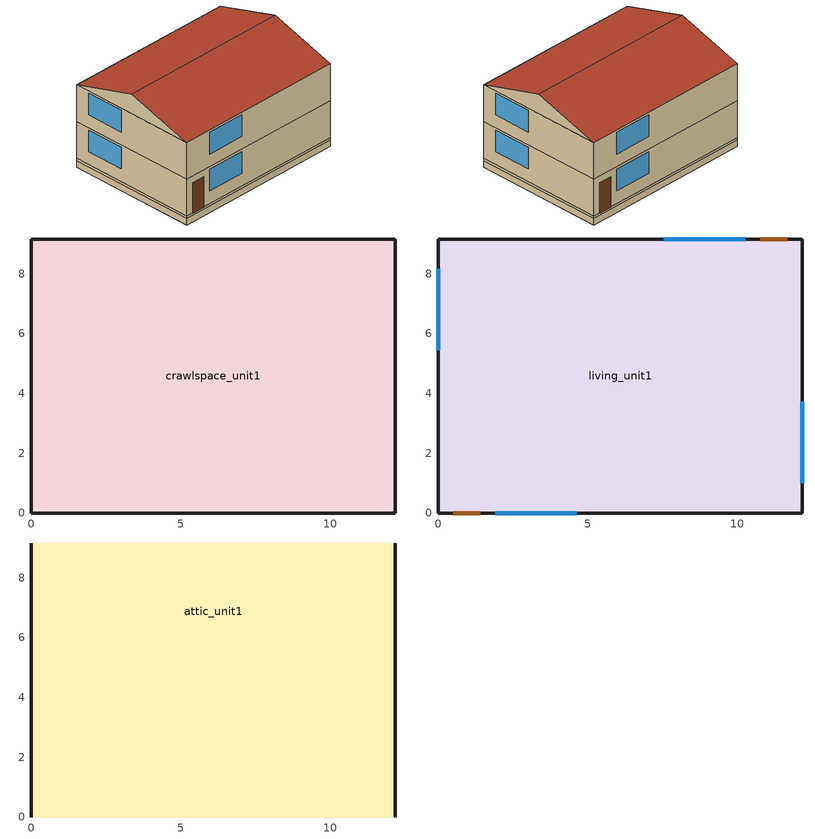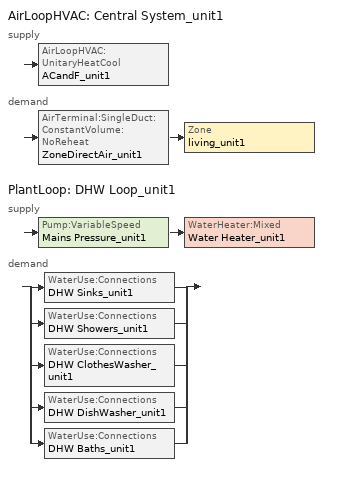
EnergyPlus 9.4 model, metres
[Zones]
crawlspace_unit1
 floor ground (Interior Floor): 0,0 0,9.16 12.18,9.16 12.18,0 z-0.46
 wall outside (Crawl Wall): 0,0 12.18,0 12.18,9.16 0,9.16 0,0 z0:0.15
 wall ground (Crawl Wall): 0,0 12.18,0 12.18,9.16 0,9.16 0,0 z-0.46:0
living_unit1
 floor adiabatic (Interior Floor): 0,0 0,9.16 12.18,9.16 12.18,0 z2.74
 floor to crawlspace_unit1 (Exterior Floor): 0,0 0,9.16 12.18,9.16 12.18,0 z0.15
 wall outside (Exterior Wall): 0,0 12.18,0 12.18,9.16 0,9.16 0,0 z0.15:2.74; 0,0 12.18,0 12.18,9.16 0,9.16 0,0 z2.74:5.34
 window (Exterior Window): 1.91,0 4.63,0 / 10.26,9.16 7.54,9.16 / 12.18,1 12.18,3.72 / 0,8.16 0,5.44 z1.07:2.59; 1.91,0 4.63,0 / 10.26,9.16 7.54,9.16 / 12.18,1 12.18,3.72 / 0,8.16 0,5.44 z3.66:5.18
 door (Exterior Door): 0.5,0 1.41,0 / 11.68,9.16 10.76,9.16 z0.15:2.29
 ceiling to attic_unit1 (Interior Ceiling): 0,0 12.18,0 12.18,9.16 0,9.16 z5.34
attic_unit1
 wall outside (Gable_end): 12.18,0,5.34 12.18,9.16,5.34 12.18,4.58,6.71; 0,9.16,5.34 0,0,5.34 0,4.58,6.71
 roof outside (Exterior Roof): 0,0,5.34 12.18,0,5.34 12.18,4.58,6.71 0,4.58,6.71; 12.18,9.16,5.34 0,9.16,5.34 0,4.58,6.71 12.18,4.58,6.71
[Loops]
AirLoopHVAC 'Central System_unit1'
 supply: AirLoopHVAC:UnitaryHeatCool 'ACandF_unit1'
 demand: AirTerminal:SingleDuct:ConstantVolume:NoReheat 'ZoneDirectAir_unit1' > Zone 'living_unit1'
PlantLoop 'DHW Loop_unit1'
 supply: Pump:VariableSpeed 'Mains Pressure_unit1' > WaterHeater:Mixed 'Water Heater_unit1'
 demand: split
  | WaterUse:Connections 'DHW Sinks_unit1'
  | WaterUse:Connections 'DHW Showers_unit1'
  | WaterUse:Connections 'DHW ClothesWasher_unit1'
  | WaterUse:Connections 'DHW DishWasher_unit1'
  | WaterUse:Connections 'DHW Baths_unit1'
[Building]
SF_California_San.Francisco.Intl.AP.724940_gasfurnace_crawlspace_IECC_2012: North Axis {deg}=0; Terrain=Suburbs; Loads Convergence Tolerance Value {W}=0.04; Temperature Convergence Tolerance Value {deltaC}=0.4; Solar Distribution=FullExterior; Maximum Number of Warmup Days=25; Minimum Number of Warmup Days=6
[Site:Location]
San Francisco Intl Ap_CA_USA Design_Conditions: Latitude {deg}=37.62; Longitude {deg}=-122.4; Time Zone {hr}=-8; Elevation {m}=2
[SizingPeriod:DesignDay] Day of Month=21; Humidity Condition Type=Wetbulb; Barometric Pressure {Pa}=101301; Rain Indicator=No; Snow Indicator=No; Daylight Saving Time Indicator=No; Solar Model Indicator=ASHRAEClearSky
Name | Month | Day Type | Maximum Dry-Bulb Temperature {C} | Daily Dry-Bulb Temperature Range {deltaC} | Wetbulb or DewPoint at Maximum Dry-Bulb {C} | Wind Speed {m/s} | Wind Direction {deg} | Sky Clearness
San Francisco Intl Ap Ann Htg 99.6% Condns DB | 1 | WinterDesignDay | 3.8 | 0 | 3.8 | 2.2 | 150 | 0
San Francisco Intl Ap Ann Clg .4% Condns DB=>MWB | 8 | SummerDesignDay | 28.3 | 8.5 | 17.2 | 5.9 | 310 | 1
[Site:WaterMainsTemperature]
Calculation Method=Correlation; Annual Average Outdoor Air Temperature {C}=13.7833; Maximum Difference In Monthly Average Outdoor Air Temperatures {deltaC}=7.1
[Material]
Name | Roughness | Thickness {m} | Conductivity {W/m-K} | Density {kg/m3} | Specific Heat {J/kg-K} | Solar Absorptance | Thermal Absorptance | Visible Absorptance
wall_consol_layer | Rough | 0.1397 | 0.0596628 | 120.801 | 1036.26
sheathing_consol_layer | Rough | 0.0127 | 0.0940184 | 685.008 | 1172.332
ceil_consol_layer | Rough | 0.31844 | 0.0617176 | 41.9286 | 776.251
floor_consol_layer | Rough | 0.1397 | 0.0485233 | 55.074 | 916.9311
Concrete_4in | Rough | 0.101498 | 1.312098 | 2242.8 | 465.2
Asphalt_shingle | MediumRough | 0.00633985 | 0.08186 | 1121.29 | 1255.2 | 0.75
Stucco_1in | MediumSmooth | 0.0254001 | 1.39892 | 1922.21 | 878.64
Drywall_1/2in | MediumSmooth | 0.0127 | 0.16009 | 800.923 | 1087.84
OSB_5/8in | MediumSmooth | 0.015875 | 0.1163 | 544.627 | 1213.36
Plywood_3/4in | Rough | 0.01905 | 0.115458 | 544.68 | 674.54 | 0.7 | 0.9 | 0.7
Carpet_n_pad | MediumSmooth | 0.0254001 | 0.0601314 | 32.0369 | 836.8 | 0.7 | 0.9 | 0.7
OSB_1/2in | MediumSmooth | 0.0127 | 0.1163 | 544.627 | 1213.36 | 0.7 | 0.9 | 0.7
door_const | Smooth | 0.0317022 | 0.0720096 | 512.64 | 767.58
Std Wood 6inch | MediumSmooth | 0.15 | 0.12 | 540 | 1210 | 0.7 | 0.9 | 0.7
[Material:NoMass]
Bldg_paper_felt: Roughness=Smooth; Thermal Resistance {m2-K/W}=0.0105666
[Material:AirGap]
Air_4_in_vert: Thermal Resistance {m2-K/W}=0.158499
[WindowMaterial:SimpleGlazingSystem]
Glass: U-Factor {W/m2-K}=1.98751; Solar Heat Gain Coefficient=0.25; Visible Transmittance=0.88
[WindowMaterial:Blind]
int_blind: Slat Orientation=Horizontal; Slat Width {m}=0.025; Slat Separation {m}=0.01875; Slat Thickness {m}=0.001; Slat Angle {deg}=45; Slat Conductivity {W/m-K}=221; Slat Beam Solar Transmittance=0; Front Side Slat Beam Solar Reflectance=0.5; Back Side Slat Beam Solar Reflectance=0.5; Slat Diffuse Solar Transmittance=0; Front Side Slat Diffuse Solar Reflectance=0.5; Back Side Slat Diffuse Solar Reflectance=0.5; Slat Beam Visible Transmittance=0; Front Side Slat Beam Visible Reflectance=0.5; Back Side Slat Beam Visible Reflectance=0.5; Slat Diffuse Visible Transmittance=0; Front Side Slat Diffuse Visible Reflectance=0.5; Back Side Slat Diffuse Visible Reflectance=0.5; Slat Infrared Hemispherical Transmittance=0; Front Side Slat Infrared Hemispherical Emissivity=0.9; Back Side Slat Infrared Hemispherical Emissivity=0.9; Blind to Glass Distance {m}=0.05; Blind Top Opening Multiplier=0.5; Blind Bottom Opening Multiplier=0.5; Blind Left Side Opening Multiplier=0.5; Blind Right Side Opening Multiplier=0.5
[Construction]
InteriorFurnishings: Std Wood 6inch
Exterior Floor: floor_consol_layer, Plywood_3/4in, Carpet_n_pad
Interior Floor: Plywood_3/4in, Carpet_n_pad
Exterior Wall: Stucco_1in, Bldg_paper_felt, sheathing_consol_layer, OSB_5/8in, wall_consol_layer, Drywall_1/2in
Interior Ceiling: ceil_consol_layer, Drywall_1/2in
Exterior Roof: Asphalt_shingle, OSB_1/2in
Exterior Window: Glass
Exterior Door: door_const
Gable_end: Stucco_1in, Bldg_paper_felt, OSB_5/8in, Air_4_in_vert, Drywall_1/2in
window_w_blinds: Glass, int_blind
crawl wall: Concrete_4in
[Zone] Multiplier=1
living_unit1; attic_unit1; crawlspace_unit1
[WindowShadingControl]
Shades-living_unit1: Zone=living_unit1; Shading Type=InteriorBlind; Construction with Shading=window_w_blinds; Shading Control Type=OnIfScheduleAllows; Schedule=window_shades; Shading Control Is Scheduled=Yes; Glare Control Is Active=No; Multiple Surface Control Type=Sequential; Fenestration Surface 1=Window_ldf_1.unit1; Fenestration Surface 2=Window_ldb_1.unit1; Fenestration Surface 3=Window_sdr_1.unit1; Fenestration Surface 4=Window_sdl_1.unit1; Fenestration Surface 5=Window_ldf_2.unit1; Fenestration Surface 6=Window_ldb_2.unit1; Fenestration Surface 7=Window_sdr_2.unit1; Fenestration Surface 8=Window_sdl_2.unit1
[InternalMass]
Internalmass_unit1: Construction=InteriorFurnishings; Zone or ZoneList=living_unit1; Surface Area {m2}=9.99587
[Shading:Overhang] Height above Window or Door {m}=0; Tilt Angle from Window/Door {deg}=90; Left extension from Window/Door Width {m}=0; Right extension from Window/Door Width {m}=0; Depth {m}=0.0152439
Name | Window or Door
Overhang_sdr_1.unit1 | Window_sdr_1.unit1
Overhang_sdr_2.unit1 | Window_sdr_2.unit1
[GroundHeatTransfer:Control]
gtp_control: Run Basement Preprocessor=no; Run Slab Preprocessor=yes
[GroundHeatTransfer:Slab:Materials]
NMAT: Number of materials=2; ALBEDO: Surface Albedo: No Snow=0.16; ALBEDO: Surface Albedo: Snow=0.4; EPSLW: Surface Emissivity: No Snow=0.9; EPSLW: Surface Emissivity: Snow=0.9; Z0: Surface Roughness: No Snow {cm}=0.75; Z0: Surface Roughness: Snow {cm}=0.05; HIN: Indoor HConv: Downward Flow {W/m2-K}=6; HIN: Indoor HConv: Upward {W/m2-K}=9
[GroundHeatTransfer:Slab:MatlProps]
RHO: Slab Material density {kg/m3}=2300; RHO: Soil Density {kg/m3}=1200; CP: Slab CP {J/kg-K}=650; CP: Soil CP {J/kg-K}=1200; TCON: Slab k {W/m-K}=0.9; TCON: Soil k {W/m-K}=1
[GroundHeatTransfer:Slab:BoundConds]
EVTR: Is surface evapotranspiration modeled=FALSE; FIXBC: is the lower boundary at a fixed temperature=TRUE; TDEEPin {C}=10; USRHflag: Is the ground surface h specified by the user?=FALSE
[GroundHeatTransfer:Slab:BldgProps]
IYRS: Number of years to iterate=10; Shape: Slab shape=0; HBLDG: Building height {m}=4; TIN1: January Indoor Average Temperature Setpoint {C}=22.22; TIN2: February Indoor Average Temperature Setpoint {C}=22.22; TIN3: March Indoor Average Temperature Setpoint {C}=22.22; TIN4: April Indoor Average Temperature Setpoint {C}=22.22; TIN5: May Indoor Average Temperature Setpoint {C}=22.22; TIN6: June Indoor Average Temperature Setpoint {C}=23.88; TIN7: July Indoor Average Temperature Setpoint {C}=23.88; TIN8: August Indoor Average Temperature Setpoint {C}=23.88; TIN9: September Indoor Average Temperature Setpoint {C}=23.88; TIN10: October Indoor Average Temperature Setpoint {C}=22.22; TIN11: November Indoor Average Temperature Setpoint {C}=22.22; TIN12: December Indoor Average Temperature Setpoint {C}=22.22; TINAmp: Daily Indoor sine wave variation amplitude {deltaC}=0; ConvTol: Convergence Tolerance=0.1
[GroundHeatTransfer:Slab:Insulation]
RINS: R value of under slab insulation {m2-K/W}=0; DINS: Width of strip of under slab insulation {m}=0; RVINS: R value of vertical insulation {m2-K/W}=0; ZVINS: Depth of vertical insulation {m}=1.5; IVINS: Flag: Is there vertical insulation=0
[GroundHeatTransfer:Slab:EquivalentSlab]
APRatio: The area to perimeter ratio for this slab {m}=2.84365; SLABDEPTH: Thickness of slab on grade {m}=0.1; CLEARANCE: Distance from edge of slab to domain edge {m}=15; ZCLEARANCE: Distance from bottom of slab to domain bottom {m}=15
[GroundHeatTransfer:Basement:SimParameters]
F: Multiplier for the ADI solution=0.1; IYRS: Maximum number of yearly iterations:=15
[GroundHeatTransfer:Basement:MatlProps]
NMAT: Number of materials in this domain=6; Density for Foundation Wall {kg/m3}=2243; density for Floor Slab {kg/m3}=2243; density for Ceiling {kg/m3}=311; density for Soil {kg/m3}=1500; density for Gravel {kg/m3}=2000; density for Wood {kg/m3}=449; Specific heat for foundation wall {J/kg-K}=880; Specific heat for floor slab {J/kg-K}=880; Specific heat for ceiling {J/kg-K}=1530; Specific heat for soil {J/kg-K}=840; Specific heat for gravel {J/kg-K}=720; Specific heat for wood {J/kg-K}=1530; Thermal conductivity for foundation wall {W/m-K}=1.4; Thermal conductivity for floor slab {W/m-K}=1.4; Thermal conductivity for ceiling {W/m-K}=0.09; thermal conductivity for soil {W/m-K}=1.1; thermal conductivity for gravel {W/m-K}=1.9; thermal conductivity for wood {W/m-K}=0.12
[GroundHeatTransfer:Basement:Insulation]
REXT: R Value of any exterior insulation {m2-K/W}=2.2893; INSFULL: Flag: Is the wall fully insulated?=True
[GroundHeatTransfer:Basement:SurfaceProps]
ALBEDO: Surface albedo for No snow conditions=0.16; ALBEDO: Surface albedo for snow conditions=0.4; EPSLN: Surface emissivity No Snow=0.94; EPSLN: Surface emissivity with Snow=0.86; VEGHT: Surface roughness No snow conditions {cm}=6; VEGHT: Surface roughness Snow conditions {cm}=0.25; PET: Flag, Potential evapotranspiration on?=False
[GroundHeatTransfer:Basement:BldgData]
DWALL: Wall thickness {m}=0.2; DSLAB: Floor slab thickness {m}=0.243828; DGRAVXY: Width of gravel pit beside basement wall {m}=0.3; DGRAVZN: Gravel depth extending above the floor slab {m}=0.2; DGRAVZP: Gravel depth below the floor slab {m}=0.1
[GroundHeatTransfer:Basement:Interior]
COND: Flag: Is the basement conditioned?=True; HIN: Downward convection only heat transfer coefficient {W/m2-K}=0.92; HIN: Upward convection only heat transfer coefficient {W/m2-K}=4.04; HIN: Horizontal convection only heat transfer coefficient {W/m2-K}=3.08; HIN: Downward combined (convection and radiation) heat transfer coefficient {W/m2-K}=6.13; HIN: Upward combined (convection and radiation) heat transfer coefficient {W/m2-K}=9.26; HIN: Horizontal combined (convection and radiation) heat transfer coefficient {W/m2-K}=8.29
[GroundHeatTransfer:Basement:ComBldg]
January average temperature {C}=21; February average temperature {C}=21; March average temperature {C}=21; April average temperature {C}=21; May average temperature {C}=24; June average temperature {C}=24; July average temperature {C}=24; August average temperature {C}=24; September average temperature {C}=24; October average temperature {C}=24; November average temperature {C}=21; December average temperature {C}=21; Daily variation sine wave amplitude {deltaC}=21
[GroundHeatTransfer:Basement:EquivSlab]
APRatio: The area to perimeter ratio for this slab {m}=17.1459; EquivSizing: Flag=True
[GroundHeatTransfer:Basement:EquivAutoGrid]
CLEARANCE: Distance from outside of wall to edge of 3-D ground domain {m}=15; SlabDepth: Thickness of the floor slab {m}=0.1; BaseDepth: Depth of the basement wall below grade {m}=1.21914
[People]
people_unit1: Zone or ZoneList=living_unit1; Number of People Schedule=occupancy_sch; Number of People Calculation Method=People; Number of People=3; Fraction Radiant=0; Sensible Heat Fraction=autocalculate; Activity Level Schedule=activity_sch; Enable ASHRAE 55 Comfort Warnings=No; Mean Radiant Temperature Calculation Type=ZoneAveraged
[Lights] Zone or ZoneList=living_unit1; Schedule=LightingProfile_EELighting; Design Level Calculation Method=Watts/Area; Return Air Fraction=0; Fraction Radiant=0.6; Fraction Visible=0.2; Fraction Replaceable=0
Name | Watts per Zone Floor Area {W/m2}
Living Hardwired Lighting1 | 1.222
Living Plug-in Lighting1 | 0.478
[ElectricEquipment] Zone or ZoneList=living_unit1
Name | Schedule | Design Level Calculation Method | Design Level {W} | Fraction Latent | Fraction Radiant | Fraction Lost | Watts per Zone Floor Area {W/m2}
Refrigerator1 | Refrigerator | EquipmentLevel | 91.094 | 0 | 0 | 0
Misc Elec Load1 | MiscPlugLoad | Watts/Area |  | 0.062439 | 0.411909 | 0.251045 | 2.46
Clothes Washer1 | ClothesWasher | EquipmentLevel | 29.5818 | 0 | 0.48 | 0.2
Clothes Dryer1 | ClothesDryer | EquipmentLevel | 222.113 | 0.05 | 0.09 | 0.8
Dishwasher1 | Dishwasher | EquipmentLevel | 68.3276 | 0.15 | 0.36 | 0.25
Misc Elec Load21 | always_avail | EquipmentLevel | 182.522 | 0.062439 | 0.411909 | 0.251045
[GasEquipment] Zone or ZoneList=living_unit1
Name | Schedule | Design Level Calculation Method | Design Level {W} | Fraction Latent | Fraction Radiant | Fraction Lost | Power per Zone Floor Area {W/m2}
Cooking Range1 | CookingRange | EquipmentLevel | 248.498 | 0.3 | 0.24 | 0.3
Misc Gas Load1 | MiscPlugLoad | Watts/Area |  | 0.062439 | 0.411909 | 0.251045 | 0.297
[ZoneInfiltration:EffectiveLeakageArea] Schedule=always_avail; Stack Coefficient=0.00029; Wind Coefficient=0.000231
Name | Zone | Effective Air Leakage Area {cm2}
Living_ShermanGrimsrud_unit1 | living_unit1 | 361.013
AtticVent_unit1 | attic_unit1 | 370
CrawlVent_unit1 | crawlspace_unit1 | 370
[ZoneVentilation:DesignFlowRate]
Ventilation_unit1: Zone or ZoneList=living_unit1; Schedule=always_avail; Design Flow Rate Calculation Method=Flow/Zone; Design Flow Rate {m3/s}=0.0283366; Ventilation Type=Exhaust; Fan Pressure Rise {Pa}=0; Fan Total Efficiency=1; Constant Term Coefficient=1; Temperature Term Coefficient=0; Velocity Term Coefficient=0; Velocity Squared Term Coefficient=0; Minimum Indoor Temperature {C}=-100; Maximum Indoor Temperature {C}=100; Delta Temperature {deltaC}=-100; Minimum Outdoor Temperature {C}=-100; Maximum Outdoor Temperature {C}=100; Maximum Wind Speed {m/s}=40
[Exterior:Lights]
Name | Schedule | Design Level {W}
Exterior-Lights | ExteriorLightingProfile | 58
Garage-Lights | LightingProfile_EELighting | 9.5
[DesignSpecification:OutdoorAir]
SZ DSOA living_unit1: Outdoor Air Method=Flow/Zone; Outdoor Air Flow per Person {m3/s-person}=0; Outdoor Air Flow per Zone {m3/s}=0
[Sizing:Zone]
living_unit1: Zone Cooling Design Supply Air Temperature Input Method=SupplyAirTemperature; Zone Cooling Design Supply Air Temperature {C}=12; Zone Heating Design Supply Air Temperature Input Method=SupplyAirTemperature; Zone Heating Design Supply Air Temperature {C}=50; Zone Cooling Design Supply Air Humidity Ratio {kgWater/kgDryAir}=0.008; Zone Heating Design Supply Air Humidity Ratio {kgWater/kgDryAir}=0.008; Design Specification Outdoor Air Object=SZ DSOA living_unit1; Cooling Design Air Flow Method=DesignDay; Cooling Minimum Air Flow per Zone Floor Area {m3/s-m2}=0.000762; Heating Design Air Flow Method=DesignDay; Heating Maximum Air Flow per Zone Floor Area {m3/s-m2}=0.002032; Heating Maximum Air Flow {m3/s}=0.141576; Heating Maximum Air Flow Fraction=0.3; Account for Dedicated Outdoor Air System=No; Dedicated Outdoor Air System Control Strategy=NeutralSupplyAir; Dedicated Outdoor Air Low Setpoint Temperature for Design {C}=autosize; Dedicated Outdoor Air High Setpoint Temperature for Design {C}=autosize
[Sizing:System]
Central System_unit1: Type of Load to Size On=Sensible; Design Outdoor Air Flow Rate {m3/s}=autosize; Central Heating Maximum System Air Flow Ratio=1; Preheat Design Temperature {C}=7; Preheat Design Humidity Ratio {kgWater/kgDryAir}=0.008; Precool Design Temperature {C}=11; Precool Design Humidity Ratio {kgWater/kgDryAir}=0.008; Central Cooling Design Supply Air Temperature {C}=12; Central Heating Design Supply Air Temperature {C}=50; Type of Zone Sum to Use=NonCoincident; 100% Outdoor Air in Cooling=No; 100% Outdoor Air in Heating=No; Central Cooling Design Supply Air Humidity Ratio {kgWater/kgDryAir}=0.008; Central Heating Design Supply Air Humidity Ratio {kgWater/kgDryAir}=0.008; Cooling Supply Air Flow Rate Method=DesignDay; Heating Supply Air Flow Rate Method=DesignDay; System Outdoor Air Method=ZoneSum; Zone Maximum Outdoor Air Fraction=1; Cooling Design Capacity Method=CoolingDesignCapacity; Cooling Design Capacity {W}=autosize; Heating Design Capacity Method=HeatingDesignCapacity; Heating Design Capacity {W}=autosize; Central Cooling Capacity Control Method=OnOff
[Sizing:Plant]
DHW Loop_unit1: Loop Type=Heating; Design Loop Exit Temperature {C}=48.8889; Loop Design Temperature Difference {deltaC}=5.55556
[ZoneControl:Thermostat]
Zone Thermostat_unit1: Zone or ZoneList=living_unit1; Control Type Schedule=zone_control_type; Control 1=thermostat_living Dual SP Control
[ThermostatSetpoint:DualSetpoint]
thermostat_living Dual SP Control: Heating Setpoint Temperature Schedule=myStartHeating; Cooling Setpoint Temperature Schedule=myStartCooling
[AirTerminal:SingleDuct:ConstantVolume:NoReheat]
ZoneDirectAir_unit1: Availability Schedule=always_avail; Maximum Air Flow Rate {m3/s}=autosize
[Zone equipment]
living_unit1: ZoneDirectAir_unit1
[Fan:OnOff]
Supply Fan_unit1: Availability Schedule=always_avail; Fan Total Efficiency=0.377; Pressure Rise {Pa}=400; Maximum Flow Rate {m3/s}=autosize; Motor Efficiency=0.65; Motor In Airstream Fraction=1
[Coil:Cooling:DX:SingleSpeed]
DX Cooling Coil_unit1: Availability Schedule=always_avail; Gross Rated Total Cooling Capacity {W}=2344.57; Gross Rated Sensible Heat Ratio=autosize; Gross Rated Cooling COP {W/W}=3.97009; Rated Air Flow Rate {m3/s}=autosize; Total Cooling Capacity Function of Temperature Curve=Cool-Cap-FT; Total Cooling Capacity Function of Flow Fraction Curve=ConstantCubic; Energy Input Ratio Function of Temperature Curve=Cool-EIR-FT; Energy Input Ratio Function of Flow Fraction Curve=ConstantCubic; Part Load Fraction Correlation Curve=Cool-PLF-fPLR
[Coil:Heating:Fuel]
Main gas heating coil_unit1: Availability Schedule=always_avail; Fuel Type=NaturalGas; Burner Efficiency=0.78; Nominal Capacity {W}=1465.36
[AirLoopHVAC:UnitaryHeatCool]
ACandF_unit1: Availability Schedule=always_avail; Supply Air Fan Operating Mode Schedule=fan_cycle; Maximum Supply Air Temperature {C}=80; Cooling Supply Air Flow Rate {m3/s}=autosize; Heating Supply Air Flow Rate {m3/s}=autosize; No Load Supply Air Flow Rate {m3/s}=0; Controlling Zone or Thermostat Location=living_unit1; Supply Fan=Supply Fan_unit1; Fan Placement=BlowThrough; Heating Coil=Main gas Heating Coil_unit1; Cooling Coil=DX Cooling Coil_unit1; Dehumidification Control Type=None
[AirLoopHVAC]
Central System_unit1: Design Supply Air Flow Rate {m3/s}=autosize
[Pump:VariableSpeed]
Mains Pressure_unit1: Design Maximum Flow Rate {m3/s}=autosize; Design Pump Head {Pa}=1; Design Power Consumption {W}=0; Motor Efficiency=1; Fraction of Motor Inefficiencies to Fluid Stream=0; Coefficient 1 of the Part Load Performance Curve=0; Coefficient 2 of the Part Load Performance Curve=1; Coefficient 3 of the Part Load Performance Curve=0; Coefficient 4 of the Part Load Performance Curve=0; Design Minimum Flow Rate {m3/s}=0; Pump Control Type=Intermittent
[WaterHeater:Mixed]
Water Heater_unit1: Tank Volume {m3}=0.151416; Setpoint Temperature Schedule=dhw_setpt; Deadband Temperature Difference {deltaC}=2; Maximum Temperature Limit {C}=50; Heater Control Type=Cycle; Heater Maximum Capacity {W}=autosize; Heater Minimum Capacity {W}=0; Heater Ignition Minimum Flow Rate {m3/s}=0; Heater Fuel Type=naturalgas; Heater Thermal Efficiency=0.8; Ambient Temperature Indicator=Zone; Ambient Temperature Zone=living_unit1; Off Cycle Loss Coefficient to Ambient Temperature {W/K}=5.71167; Off Cycle Loss Fraction to Zone=1; On Cycle Loss Coefficient to Ambient Temperature {W/K}=5.71167; On Cycle Loss Fraction to Zone=1; Peak Use Flow Rate {m3/s}=0; Use Side Effectiveness=1; Source Side Effectiveness=1; Use Side Design Flow Rate {m3/s}=autosize; Source Side Design Flow Rate {m3/s}=0; Indirect Water Heating Recovery Time {hr}=1.5
[WaterHeater:Sizing]
Water Heater_unit1: Design Mode=ResidentialHUD-FHAMinimum; Number of Bedrooms=3; Number of Bathrooms=3
[PlantLoop]
DHW Loop_unit1: Fluid Type=Water; Plant Equipment Operation Scheme=DHW Loop Operation_unit1; Maximum Loop Temperature {C}=100; Minimum Loop Temperature {C}=0; Maximum Loop Flow Rate {m3/s}=autosize; Minimum Loop Flow Rate {m3/s}=0; Plant Loop Volume {m3}=autocalculate; Load Distribution Scheme=Optimal
[PlantEquipmentList]
DHW Plant Equipment_unit1: Water Heater_unit1
[PlantEquipmentOperation:HeatingLoad]
DHW Control Scheme_unit1: Load Range 1 Lower Limit {W}=0; Load Range 1 Upper Limit {W}=1000000000000000; Range 1 Equipment List=DHW Plant Equipment_unit1
[PlantEquipmentOperationSchemes]
DHW Loop Operation_unit1: Control Scheme 1=DHW Control Scheme_unit1; Control Scheme 1 Schedule=always_avail
[ExternalInterface:FunctionalMockupUnitImport]
FMU File=Joe_ep_fmu.fmu; FMU Timeout {ms}=0; FMU LoggingOn=1
[ExternalInterface:FunctionalMockupUnitImport:From:Variable] FMU File=Joe_ep_fmu.fmu; FMU Instance=Joe_ep_fmu
Name | Output:Variable Index Key | Output:Variable | FMU Variable
 | living_unit1 | Zone Air Temperature | epSendZoneMeanAirTemp
 | Environment | Site Outdoor Air Drybulb Temperature | epSendOutdoorAirTemp
 | living_unit1 | Zone Air Relative Humidity | epSendZoneHumidity
 | living_unit1 |  | epSendHeatingEnergy
 | living_unit1 |  | epSendCoolingEnergy
 | living_unit1 |  | epSendTotalElectricity
 | living_unit1 |  | epSendPVProduced
 | living_unit1 |  | epSendEnergyPurchased
 | living_unit1 |  | epSendEnergySurplus
 | living_unit1 | Site Direct Solar Radiation per Area | epSendSolarRadiation
 | living_unit1 |  | epSendDayOfWeek
[ExternalInterface:FunctionalMockupUnitImport:To:Schedule] FMU File=Joe_ep_fmu.fmu; FMU Instance=Joe_ep_fmu
Name | FMU Variable | Initial Value
myStartHeating | epGetStartHeating | 18
myStartCooling | epGetStartCooling | 26
[AvailabilityManager:Scheduled]
System availability: Schedule=always_avail
[SetpointManager:Scheduled]
DHW Loop Setpoint Manager_unit1: Control Variable=Temperature; Schedule=DHWSupplySetpoint; Setpoint Node or NodeList=DHW Supply Outlet Node_unit1
[WaterUse:Equipment]
Name | Peak Flow Rate {m3/s} | Flow Rate Fraction Schedule | Target Temperature Schedule
Clothes Washer_unit1 | 1.62192e-06 | ClothesWasher | CWWaterTempSchedule
Dishwasher_unit1 | 6.36685e-07 | Dishwasher | DWWaterTempSchedule
Sinks_unit1 | 2.12449e-06 | Sinks | SSBWaterTempSchedule
Showers_unit1 | 3.78163e-06 | Showers | SSBWaterTempSchedule
Baths_unit1 | 9.69568e-07 | Baths | SSBWaterTempSchedule
[WaterUse:Connections] Drain Water Heat Exchanger Type=None
Name | Water Use Equipment 1
DHW Sinks_unit1 | Sinks_unit1
DHW Showers_unit1 | Showers_unit1
DHW ClothesWasher_unit1 | Clothes Washer_unit1
DHW DishWasher_unit1 | Dishwasher_unit1
DHW Baths_unit1 | Baths_unit1
[Schedule:Day:Hourly]
OccupancyDay: 1, 1, 1, 1, 1, 1, 1, 0.8831, 0.40861, 0.24189, 0.24189, 0.24189, 0.24189, 0.24189, 0.24189, 0.24189, 0.29498, 0.5531, 0.89693, 0.89693, 0.89693, 1, 1, 1
ExteriorLightingProfileDay: 1, 1, 1, 1, 1, 1, 0, 0, 0, 0, 0, 0, 0, 0, 0, 0, 0, 0, 1, 1, 1, 1, 1, 1
LightingProfileDay_EELighting: 0.06875, 0.06875, 0.06875, 0.06875, 0.20625, 0.429688, 0.48125, 0.429688, 0.189062, 0.128906, 0.128906, 0.128906, 0.128906, 0.128906, 0.128906, 0.223438, 0.48125, 0.670312, 0.902344, 1, 1, 0.75625, 0.421094, 0.171875
RefrigeratorDay: 0.8, 0.782696, 0.765594, 0.742857, 0.731388, 0.731388, 0.75996, 0.8, 0.817103, 0.828571, 0.8, 0.8, 0.839839, 0.839839, 0.828571, 0.839839, 0.885714, 0.971429, 1, 0.971429, 0.942857, 0.925553, 0.885714, 0.828571
MiscPlugLoadDay: 0.60749, 0.559339, 0.552853, 0.545071, 0.524481, 0.585279, 0.676232, 0.718547, 0.60749, 0.517023, 0.529183, 0.529345, 0.520428, 0.538424, 0.568742, 0.600357, 0.710117, 0.862678, 0.936608, 0.966764, 1, 0.976654, 0.845169, 0.734436
CookingRangeDay: 0.0471585, 0.0471585, 0.0235459, 0.0235459, 0.0471585, 0.0707044, 0.165088, 0.283018, 0.306564, 0.320771, 0.283018, 0.330176, 0.377335, 0.306564, 0.292423, 0.377335, 0.613194, 1, 0.778348, 0.400947, 0.235859, 0.165088, 0.103722, 0.0707044
DishwasherWeekday: 0.129162, 0.0573867, 0.042998, 0.0286934, 0.0286934, 0.0860801, 0.172244, 0.258408, 0.488208, 0.545594, 0.473819, 0.402044, 0.344573, 0.387655, 0.315879, 0.301491, 0.315879, 0.416348, 0.732312, 0.933333, 0.761005, 0.559983, 0.373266, 0.258408
DishwasherWeekend: 0.138388, 0.0614858, 0.0460692, 0.0307429, 0.0307429, 0.0922286, 0.184547, 0.276866, 0.52308, 0.584565, 0.507663, 0.430761, 0.369185, 0.415344, 0.338442, 0.323026, 0.338442, 0.446087, 0.78462, 1, 0.815362, 0.599982, 0.399928, 0.276866
DishwasherVacation; ClothesWasherVacation; ClothesDryerVacation; SinksVacation; ShowersVacation; BathsVacation: 0, 0, 0, 0, 0, 0, 0, 0, 0, 0, 0, 0, 0, 0, 0, 0, 0, 0, 0, 0, 0, 0, 0, 0
ClothesWasherWeekday: 0.0887931, 0.0710155, 0.0354602, 0.0354602, 0.0710155, 0.106571, 0.213142, 0.461934, 0.692948, 0.817391, 0.799614, 0.710725, 0.639615, 0.568599, 0.497489, 0.461934, 0.479711, 0.461934, 0.461934, 0.461934, 0.461934, 0.444156, 0.30203, 0.159904
ClothesWasherWeekend: 0.10863, 0.0868807, 0.0433822, 0.0433822, 0.0868807, 0.130379, 0.260758, 0.565131, 0.847755, 1, 0.978251, 0.869505, 0.782508, 0.695627, 0.60863, 0.565131, 0.586881, 0.565131, 0.565131, 0.565131, 0.565131, 0.543382, 0.369505, 0.195627
ClothesDryerWeekday: 0.0996819, 0.0598091, 0.0398727, 0.0199364, 0.0398727, 0.0598091, 0.159491, 0.318982, 0.486427, 0.685791, 0.785473, 0.817391, 0.7456, 0.677837, 0.610073, 0.578155, 0.558218, 0.546236, 0.518346, 0.510391, 0.5263, 0.546236, 0.4386, 0.239236
ClothesDryerWeekend: 0.121951, 0.0731707, 0.0487805, 0.0243902, 0.0487805, 0.0731707, 0.195122, 0.390244, 0.595097, 0.839, 0.960951, 1, 0.91217, 0.829268, 0.746366, 0.707317, 0.682927, 0.668268, 0.634146, 0.624415, 0.643878, 0.668268, 0.536585, 0.292683
SinksWeekday: 0.178431, 0.0855612, 0.0641394, 0.0641394, 0.0855612, 0.228457, 0.535419, 0.785298, 0.828142, 0.778116, 0.685372, 0.628163, 0.613924, 0.57108, 0.521054, 0.542476, 0.606741, 0.820959, 0.942308, 0.870986, 0.71385, 0.606741, 0.499758, 0.342623
SinksWeekend: 0.189355, 0.0907997, 0.0680663, 0.0680663, 0.0907997, 0.242445, 0.5682, 0.833378, 0.878845, 0.825756, 0.727334, 0.666622, 0.651511, 0.606044, 0.552955, 0.575689, 0.643889, 0.871222, 1, 0.924311, 0.757555, 0.643889, 0.530356, 0.3636
ShowersWeekday: 0.0847763, 0.0384986, 0.0269887, 0.0384986, 0.107955, 0.4088, 0.933333, 0.925634, 0.752112, 0.5901, 0.474366, 0.374111, 0.269967, 0.231389, 0.20051, 0.20821, 0.239088, 0.308545, 0.335533, 0.335533, 0.331644, 0.323944, 0.231389, 0.165822
ShowersWeekend: 0.0908318, 0.0412485, 0.0289165, 0.0412485, 0.115666, 0.438, 1, 0.99175, 0.805834, 0.63225, 0.50825, 0.400833, 0.28925, 0.247916, 0.214832, 0.223082, 0.256166, 0.330583, 0.3595, 0.3595, 0.355333, 0.347083, 0.247916, 0.177666
BathsWeekday: 0.0549341, 0.0274671, 0.0274671, 0.0274671, 0.0549341, 0.137335, 0.329676, 0.412077, 0.467011, 0.412077, 0.329676, 0.247203, 0.219736, 0.164802, 0.164802, 0.164802, 0.274742, 0.329676, 0.549483, 0.714286, 0.714286, 0.549483, 0.467011, 0.274742
BathsWeekend: 0.0769078, 0.0384539, 0.0384539, 0.0384539, 0.0769078, 0.192269, 0.461546, 0.576908, 0.653816, 0.576908, 0.461546, 0.346085, 0.307631, 0.230723, 0.230723, 0.230723, 0.384638, 0.461546, 0.769277, 1, 1, 0.769277, 0.653816, 0.384638
[Schedule:Week:Compact]
RefrigeratorWeek: For: AllDays, RefrigeratorDay
MiscPlugLoadWeek: For: AllDays, MiscPlugLoadDay
CookingRangeWeek: For: AllDays, CookingRangeDay
DishwasherWeek: For: Weekdays, DishwasherWeekday, For: CustomDay1, DishwasherVacation, For: AllOtherDays, DishwasherWeekend
ClothesWasherWeek: For: Weekdays, ClothesWasherWeekday, For: CustomDay1, ClothesWasherVacation, For: AllOtherDays, ClothesWasherWeekend
ClothesDryerWeek: For: Weekdays, ClothesDryerWeekday, For: CustomDay1, ClothesDryerVacation, For: AllOtherDays, ClothesDryerWeekend
SinksWeek: For: Weekdays, SinksWeekday, For: CustomDay1, SinksVacation, For: AllOtherDays, SinksWeekend
ShowersWeek: For: Weekdays, ShowersWeekday, For: CustomDay1, ShowersVacation, For: AllOtherDays, ShowersWeekend
BathsWeek: For: Weekdays, BathsWeekday, For: CustomDay1, BathsVacation, For: AllOtherDays, BathsWeekend
OccupancyWeek: AllDays, OccupancyDay
LightingProfileWeek_EELighting: For: AllDays, LightingProfileDay_EELighting
ExteriorLightingProfileWeek: For: AllDays, ExteriorLightingProfileDay
[Schedule:Year]
LightingProfile_EELighting: LightingProfileWeek_EELighting, 1, 1, 12, 31
ExteriorLightingProfile: ExteriorLightingProfileWeek, 1, 1, 12, 31
Refrigerator: RefrigeratorWeek, 1, 1, 12, 31
MiscPlugLoad: MiscPlugLoadWeek, 1, 1, 12, 31
CookingRange: CookingRangeWeek, 1, 1, 12, 31
Dishwasher: DishwasherWeek, 1, 1, 12, 31
ClothesWasher: ClothesWasherWeek, 1, 1, 12, 31
ClothesDryer: ClothesDryerWeek, 1, 1, 12, 31
Sinks: SinksWeek, 1, 1, 12, 31
Showers: ShowersWeek, 1, 1, 12, 31
Baths: BathsWeek, 1, 1, 12, 31
Occupancy_sch: OccupancyWeek, 1, 1, 12, 31
[Schedule:Compact]
activity_sch: Through: 12/31, For: AllDays, Until: 24:00, 117.28
zone_control_type: Through: 12/31, For: AllDays, Until 24:00, 4
window_shades: Through: 12/31, For: AllDays, Until 24:00, 0.8675
dhw_setpt: Through: 12/31, For: AllDays, Until 24:00, 48
always_avail: Through: 12/31, For: AllDays, Until: 24:00, 1
fan_cycle: Through: 12/31, For: AllDays, Until: 24:00, 0
[Schedule:Constant]
Name | Hourly Value
DWWaterTempSchedule; CWWaterTempSchedule; DHWSupplySetpoint | 48.8889
SSBWaterTempSchedule | 40.5556
[Curve:Quadratic]
Cool-PLF-fPLR: Coefficient1 Constant=0.801414; Coefficient2 x=0.237447; Coefficient3 x**2=-0.0393773; Minimum Value of x=0; Maximum Value of x=1; Minimum Curve Output=0.7; Maximum Curve Output=1
[Curve:Cubic]
ConstantCubic: Coefficient1 Constant=1; Coefficient2 x=0; Coefficient3 x**2=0; Coefficient4 x**3=0; Minimum Value of x=-100; Maximum Value of x=100
[Curve:Biquadratic] Minimum Value of x=-100; Maximum Value of x=100; Minimum Value of y=-100; Maximum Value of y=100
Name | Coefficient1 Constant | Coefficient2 x | Coefficient3 x**2 | Coefficient4 y | Coefficient5 y**2 | Coefficient6 x*y
Cool-Cap-fT | 1.26489 | -0.035055 | 0.00211086 | -0.00152689 | -7.0308e-06 | -0.000469184
Cool-EIR-fT | 0.384024 | 0.0296967 | -0.00113293 | 0.00649067 | 0.000262699 | -0.000120722
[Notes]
Varlist contains a list of variables used
Simple glazing system considered
Location and design-day objects created by:
Site:Location and design-day objects created by:
/tools/bin/ddy2idf /phome/weather/EnergyPlus/tmy3/usa/zip/USA_CA_San.Francisco.Intl.AP.724940_TMY3.ddy
Weather_file = USA_CA_San.Francisco.Intl.AP.724940_TMY3.epw;
Using the stat2idf and the ddy2idf script...
Water mains temperature correlation object created by:
Water mains temperature object created by:
/phome/resstd/vm/bin/stat2idf /phome/weather/EnergyPlus/tmy3/usa/zip/USA_CA_San.Francisco.Intl.AP.724940_TMY3.stat
